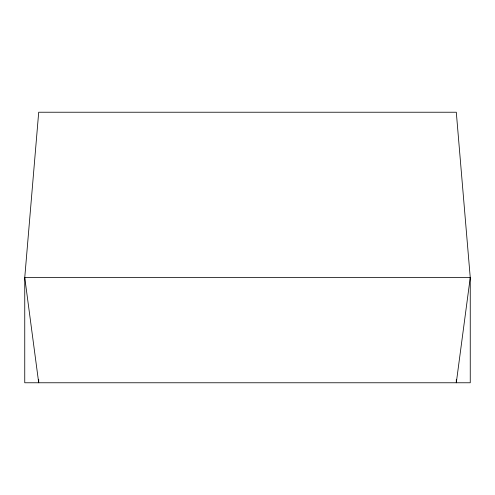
<?xml version="1.0" encoding="UTF-8"?>
<svg xmlns="http://www.w3.org/2000/svg" width="495" height="495" viewBox="0 0 495 495"><rect width="100%" height="100%" fill="white"/><g stroke="black" fill="none" stroke-linecap="round" stroke-linejoin="round"><path stroke-width="0.74" d="M456.297 379.696L456.297 382.771L470.25 277.559L456.297 112.229L38.703 112.229L24.75 277.559L24.75 382.771L470.25 382.771L470.25 277.559L24.75 277.559L38.703 382.771L38.703 379.696"/></g></svg>
